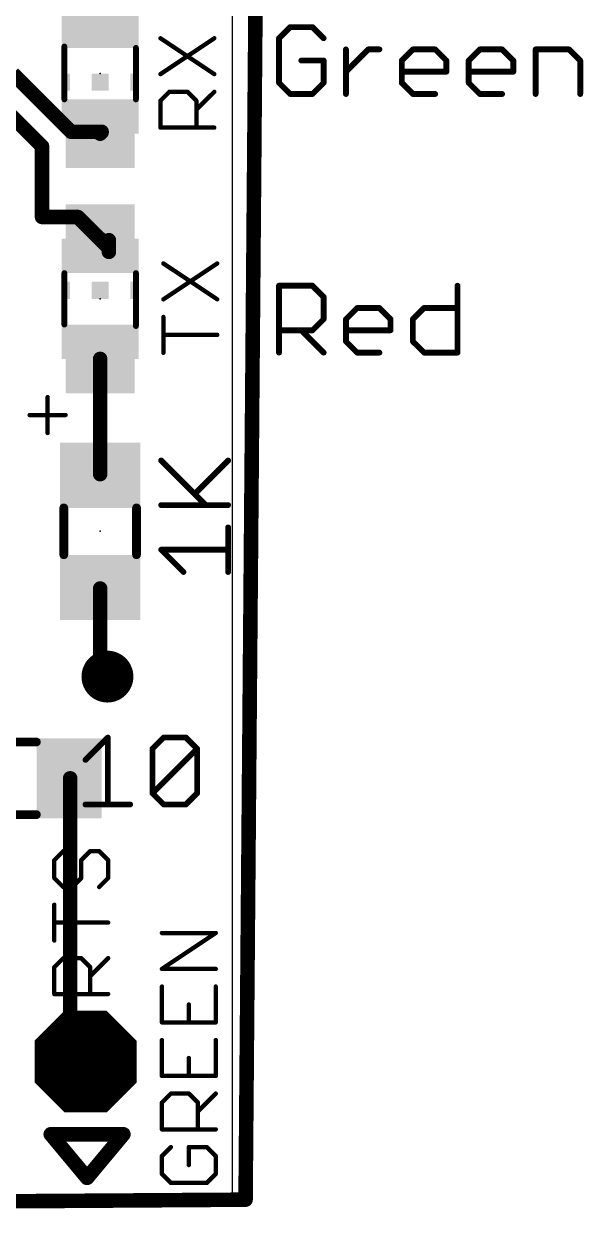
# Model space of a CAD drawing. Extents: x -0.7 to 23.9, y -0.3 to 32.1.
# Drawn here: x 14.14 to 23.91, y -0.25 to 20.56 of the extents above; entities that cross this region are included whole.
import ezdxf

# ---------------------------------------------------------------- set-up
doc = ezdxf.new("R2010")
doc.units = 0
for name, color, linetype in [('1', 12, 'CONTINUOUS'), ('17', 110, 'CONTINUOUS'), ('18', 110, 'CONTINUOUS'), ('20', 53, 'CONTINUOUS'), ('21', 253, 'CONTINUOUS'), ('23', 53, 'CONTINUOUS'), ('25', 253, 'CONTINUOUS'), ('27', 253, 'CONTINUOUS'), ('51', 253, 'CONTINUOUS')]:
    doc.layers.add(name, color=color, linetype=linetype)

# ---------------------------------------------------------------- blocks, each defined once
blk = doc.blocks.new('RECT')
blk.add_solid([(-0.5, -0.5), (0.5, -0.5), (-0.5, 0.5), (0.5, 0.5)])
blk = doc.blocks.new('OCTAGONP')
at = {"const_width": 0.5}
blk.add_lwpolyline([(-0.25, -0.1036), (-0.25, 0.1036), (-0.1036, 0.25), (0.1036, 0.25), (0.25, 0.1036), (0.25, -0.1036), (0.1036, -0.25), (-0.1036, -0.25), (-0.25, -0.1036), (-0.25, 0.1036)], dxfattribs=at)
blk = doc.blocks.new('ROUNDV')
at = {"const_width": 0.5}
blk.add_lwpolyline([(0, -0.25, 1), (0, 0.25, 1), (0, -0.25)], format="xyb", dxfattribs=at)

msp = doc.modelspace()

# ---------------------------------------------------------------- linework, layer by layer
at = {"layer": '1', "const_width": 0.254}
for points in [[(18.0086, 0), (18.2626, 30.607)], [(13.9446, 19.685), (14.9606, 18.669)], [(13.6906, 19.177), (14.4526, 18.415)], [(14.9606, 18.669), (15.494, 18.669)], [(15.494, 18.6604), (15.4686, 18.635)], [(15.494, 18.669), (15.494, 18.6604)], [(14.4526, 18.415), (14.4526, 17.179)], [(14.4526, 17.179), (15.079, 17.179)], [(15.079, 17.179), (15.621, 16.637)], [(15.4686, 16.7894), (15.4686, 16.798)], [(15.621, 16.637), (15.4686, 16.7894)], [(15.621, 16.637), (15.621, 16.7726)], [(15.621, 16.637), (15.621, 16.5694)], [(15.4686, 12.684), (15.4686, 14.698)], [(15.4686, 9.2964), (15.4686, 10.684)], [(15.621, 9.144), (15.4686, 9.2964)], [(15.5956, 9.144), (15.621, 9.144)], [(14.9446, 2.683), (14.9446, 7.366)], [(15.2146, 2.413), (14.9446, 2.683)], [(-0.5334, -0.127), (18.0086, 0)]]:
    msp.add_lwpolyline(points, dxfattribs=at)
at = {"layer": '1', "const_width": 0.127}
for points in [[(14.9606, 18.7325, 1), (14.9606, 18.6055)], [(14.9157, 18.6241, 1), (15.0055, 18.7139)], [(15.4237, 18.6799, 1), (15.5135, 18.5901)], [(15.5575, 18.669, 1), (15.4305, 18.669)], [(15.5389, 18.6155, 1), (15.4491, 18.7053)], [(15.494, 18.6055, 1), (15.494, 18.7325)], [(14.5161, 18.415, 1), (14.3891, 18.415)], [(14.4077, 18.3701, 1), (14.4975, 18.4599)], [(15.4305, 18.6604, 1), (15.5575, 18.6604)], [(14.4526, 17.2425, 1), (14.4526, 17.1155)], [(15.1239, 17.2239, 1), (15.0341, 17.1341)], [(15.079, 17.1155, 1), (15.079, 17.2425)], [(14.3891, 17.179, 1), (14.5161, 17.179)], [(15.5321, 16.798, 1), (15.4051, 16.798)], [(15.5135, 16.8343, 1), (15.4237, 16.7445)], [(15.6845, 16.7726, 1), (15.5575, 16.7726)], [(15.4051, 16.7894, 1), (15.5321, 16.7894)], [(15.6845, 16.637, 1), (15.5575, 16.637)], [(15.5575, 16.637, 1), (15.6845, 16.637)], [(15.5761, 16.5921, 1), (15.6659, 16.6819)], [(15.5761, 16.5921, 1), (15.6659, 16.6819)], [(15.5575, 16.5694, 1), (15.6845, 16.5694)], [(15.5321, 14.698, 1), (15.4051, 14.698)], [(15.4051, 12.684, 1), (15.5321, 12.684)], [(15.5321, 10.684, 1), (15.4051, 10.684)], [(15.5135, 9.3413, 1), (15.4237, 9.2515)], [(15.4051, 9.2964, 1), (15.5321, 9.2964)], [(15.5956, 9.2075, 1), (15.5956, 9.0805)], [(15.5761, 9.0991, 1), (15.6659, 9.1889)], [(15.621, 9.0805, 1), (15.621, 9.2075)], [(15.0081, 7.366, 1), (14.8811, 7.366)], [(14.9895, 2.7279, 1), (14.8997, 2.6381)], [(14.8811, 2.683, 1), (15.0081, 2.683)], [(15.1697, 2.3681, 1), (15.2595, 2.4579)], [(17.9451, 0.0005, 1), (18.0721, -0.0005)], [(18.009, -0.0635, 1), (18.0082, 0.0635)]]:
    msp.add_lwpolyline(points, format="xyb", dxfattribs=at)
at = {"layer": '20'}
for p, q in [((17.78, 0), (17.78, 30.48)), ((0, 0), (17.78, 0))]:
    msp.add_line(p, q, dxfattribs=at)
at = {"layer": '21'}
for points, const_width in [([(14.5502, 14.0299), (14.5502, 13.4029)], 0.0762), ([(14.2367, 13.7164), (14.8638, 13.7164)], 0.0762), ([(14.8245, 6.0922), (14.6677, 5.9354)], 0.0762), ([(15.138, 5.9354), (15.2948, 6.0922)], 0.0762), ([(15.2948, 6.0922), (15.4515, 6.0922)], 0.0762), ([(15.4515, 6.0922), (15.6083, 5.9354)], 0.0762), ([(14.6677, 5.9354), (14.6677, 5.6219)], 0.0762), ([(15.138, 5.6219), (15.138, 5.9354)], 0.0762), ([(15.6083, 5.9354), (15.6083, 5.6219)], 0.0762), ([(14.6677, 5.6219), (14.8245, 5.4651)], 0.0762), ([(14.9812, 5.4651), (15.138, 5.6219)], 0.0762), ([(15.6083, 5.6219), (15.4515, 5.4651)], 0.0762), ([(14.8245, 5.4651), (14.9812, 5.4651)], 0.0762), ([(14.6677, 4.5296), (14.6677, 5.1567)], 0.0762), ([(15.6083, 4.8432), (14.6677, 4.8432)], 0.0762), ([(16.5473, 4.0342), (17.4879, 4.6612)], 0.0762), ([(17.4879, 4.6612), (16.5473, 4.6612)], 0.0762), ([(14.6677, 4.0644), (14.8245, 4.2212)], 0.0762), ([(14.8245, 4.2212), (15.138, 4.2212)], 0.0762), ([(15.138, 4.2212), (15.2948, 4.0644)], 0.0762), ([(15.2948, 3.9076), (15.6083, 4.2212)], 0.0762), ([(14.6677, 3.5941), (14.6677, 4.0644)], 0.0762), ([(15.2948, 4.0644), (15.2948, 3.5941)], 0.0762), ([(17.4879, 4.0342), (16.5473, 4.0342)], 0.0762), ([(16.5473, 3.7257), (16.5473, 3.0987)], 0.0762), ([(17.4879, 3.0987), (17.4879, 3.7257)], 0.0762), ([(15.6083, 3.5941), (14.6677, 3.5941)], 0.0762), ([(17.0176, 3.0987), (17.0176, 3.4122)], 0.0762), ([(16.5473, 3.0987), (17.4879, 3.0987)], 0.0762), ([(16.5473, 2.7902), (16.5473, 2.1631)], 0.0762), ([(17.4879, 2.1631), (17.4879, 2.7902)], 0.0762), ([(17.0176, 2.1631), (17.0176, 2.4767)], 0.0762), ([(16.5473, 2.1631), (17.4879, 2.1631)], 0.0762), ([(16.5473, 1.6979), (16.7041, 1.8547)], 0.0762), ([(16.7041, 1.8547), (17.0176, 1.8547)], 0.0762), ([(17.0176, 1.8547), (17.1744, 1.6979)], 0.0762), ([(17.1744, 1.5412), (17.4879, 1.8547)], 0.0762), ([(16.5473, 1.2276), (16.5473, 1.6979)], 0.0762), ([(17.1744, 1.6979), (17.1744, 1.2276)], 0.0762), ([(15.24, 0.381), (14.605, 1.143)], 0.254), ([(14.605, 1.143), (15.875, 1.143)], 0.254), ([(15.875, 1.143), (15.24, 0.381)], 0.254), ([(17.4879, 1.2276), (16.5473, 1.2276)], 0.0762), ([(16.7041, 0.9192), (16.5473, 0.7624)], 0.0762), ([(17.3311, 0.9192), (17.0176, 0.9192)], 0.0762), ([(17.0176, 0.9192), (17.0176, 0.6056)], 0.0762), ([(17.4879, 0.7624), (17.3311, 0.9192)], 0.0762), ([(16.5473, 0.7624), (16.5473, 0.4489)], 0.0762), ([(17.4879, 0.4489), (17.4879, 0.7624)], 0.0762), ([(16.5473, 0.4489), (16.7041, 0.2921)], 0.0762), ([(17.3311, 0.2921), (17.4879, 0.4489)], 0.0762), ([(16.7041, 0.2921), (17.3311, 0.2921)], 0.0762)]:
    msp.add_lwpolyline(points, dxfattribs=dict(at, const_width=const_width))
for points, const_width in [([(14.5693, 14.0299, 1), (14.5312, 14.0299)], 0.0381), ([(14.2367, 13.7355, 1), (14.2367, 13.6974)], 0.0381), ([(14.8638, 13.6974, 1), (14.8638, 13.7355)], 0.0381), ([(14.5312, 13.4029, 1), (14.5693, 13.4029)], 0.0381), ([(14.8379, 6.0787, 1), (14.811, 6.1057)], 0.0381), ([(15.2948, 6.1113, 1), (15.2948, 6.0732)], 0.0381), ([(15.3082, 6.0787, 1), (15.2813, 6.1057)], 0.0381), ([(15.465, 6.1057, 1), (15.4381, 6.0787)], 0.0381), ([(15.4515, 6.0732, 1), (15.4515, 6.1113)], 0.0381), ([(14.6867, 5.9354, 1), (14.6486, 5.9354)], 0.0381), ([(14.6542, 5.9489, 1), (14.6812, 5.922)], 0.0381), ([(15.157, 5.9354, 1), (15.1189, 5.9354)], 0.0381), ([(15.1245, 5.9489, 1), (15.1515, 5.922)], 0.0381), ([(15.6274, 5.9354, 1), (15.5893, 5.9354)], 0.0381), ([(15.5948, 5.922, 1), (15.6218, 5.9489)], 0.0381), ([(14.6812, 5.6354, 1), (14.6542, 5.6084)], 0.0381), ([(14.6486, 5.6219, 1), (14.6867, 5.6219)], 0.0381), ([(15.1189, 5.6219, 1), (15.157, 5.6219)], 0.0381), ([(15.1515, 5.6084, 1), (15.1245, 5.6354)], 0.0381), ([(15.5893, 5.6219, 1), (15.6274, 5.6219)], 0.0381), ([(15.6218, 5.6084, 1), (15.5948, 5.6354)], 0.0381), ([(14.8245, 5.4842, 1), (14.8245, 5.4461)], 0.0381), ([(14.811, 5.4517, 1), (14.8379, 5.4786)], 0.0381), ([(14.9678, 5.4786, 1), (14.9947, 5.4517)], 0.0381), ([(14.9812, 5.4461, 1), (14.9812, 5.4842)], 0.0381), ([(15.4381, 5.4786, 1), (15.465, 5.4517)], 0.0381), ([(14.6867, 5.1567, 1), (14.6486, 5.1567)], 0.0381), ([(14.6677, 4.8622, 1), (14.6677, 4.8241)], 0.0381), ([(15.6083, 4.8241, 1), (15.6083, 4.8622)], 0.0381), ([(16.5473, 4.6803, 1), (16.5473, 4.6422)], 0.0381), ([(17.4985, 4.6454, 1), (17.4773, 4.6771)], 0.0381), ([(17.4879, 4.6422, 1), (17.4879, 4.6803)], 0.0381), ([(14.6486, 4.5296, 1), (14.6867, 4.5296)], 0.0381), ([(14.8245, 4.2402, 1), (14.8245, 4.2021)], 0.0381), ([(14.8379, 4.2077, 1), (14.811, 4.2346)], 0.0381), ([(15.1515, 4.2346, 1), (15.1245, 4.2077)], 0.0381), ([(15.138, 4.2021, 1), (15.138, 4.2402)], 0.0381), ([(15.6218, 4.2077, 1), (15.5948, 4.2346)], 0.0381), ([(14.6867, 4.0644, 1), (14.6486, 4.0644)], 0.0381), ([(14.6542, 4.0779, 1), (14.6812, 4.0509)], 0.0381), ([(15.3138, 4.0644, 1), (15.2757, 4.0644)], 0.0381), ([(15.2813, 4.0509, 1), (15.3082, 4.0779)], 0.0381), ([(16.5473, 4.0532, 1), (16.5473, 4.0151)], 0.0381), ([(16.5367, 4.05, 1), (16.5579, 4.0183)], 0.0381), ([(17.4879, 4.0151, 1), (17.4879, 4.0532)], 0.0381), ([(15.2813, 3.9211, 1), (15.3082, 3.8942)], 0.0381), ([(16.5663, 3.7257, 1), (16.5282, 3.7257)], 0.0381), ([(17.5069, 3.7257, 1), (17.4688, 3.7257)], 0.0381), ([(14.6677, 3.6132, 1), (14.6677, 3.5751)], 0.0381), ([(14.6486, 3.5941, 1), (14.6867, 3.5941)], 0.0381), ([(15.2757, 3.5941, 1), (15.3138, 3.5941)], 0.0381), ([(15.6083, 3.5751, 1), (15.6083, 3.6132)], 0.0381), ([(17.0367, 3.4122, 1), (16.9986, 3.4122)], 0.0381), ([(16.5473, 3.1177, 1), (16.5473, 3.0796)], 0.0381), ([(17.4879, 3.0796, 1), (17.4879, 3.1177)], 0.0381), ([(16.5282, 3.0987, 1), (16.5663, 3.0987)], 0.0381), ([(16.9986, 3.0987, 1), (17.0367, 3.0987)], 0.0381), ([(17.4688, 3.0987, 1), (17.5069, 3.0987)], 0.0381), ([(16.5663, 2.7902, 1), (16.5282, 2.7902)], 0.0381), ([(17.5069, 2.7902, 1), (17.4688, 2.7902)], 0.0381), ([(17.0367, 2.4767, 1), (16.9986, 2.4767)], 0.0381), ([(16.5282, 2.1631, 1), (16.5663, 2.1631)], 0.0381), ([(16.5473, 2.1822, 1), (16.5473, 2.1441)], 0.0381), ([(16.9986, 2.1631, 1), (17.0367, 2.1631)], 0.0381), ([(17.4688, 2.1631, 1), (17.5069, 2.1631)], 0.0381), ([(17.4879, 2.1441, 1), (17.4879, 2.1822)], 0.0381), ([(16.7041, 1.8737, 1), (16.7041, 1.8356)], 0.0381), ([(16.7175, 1.8412, 1), (16.6906, 1.8682)], 0.0381), ([(17.0311, 1.8682, 1), (17.0041, 1.8412)], 0.0381), ([(17.0176, 1.8356, 1), (17.0176, 1.8737)], 0.0381), ([(17.5014, 1.8412, 1), (17.4744, 1.8682)], 0.0381), ([(16.5663, 1.6979, 1), (16.5282, 1.6979)], 0.0381), ([(16.5338, 1.7114, 1), (16.5608, 1.6844)], 0.0381), ([(17.1934, 1.6979, 1), (17.1553, 1.6979)], 0.0381), ([(17.1609, 1.6844, 1), (17.1878, 1.7114)], 0.0381), ([(17.1609, 1.5546, 1), (17.1878, 1.5277)], 0.0381), ([(14.6538, 1.1837, 1), (14.5562, 1.1023)], 0.127), ([(14.605, 1.2065, 1), (14.605, 1.0795)], 0.127), ([(15.9238, 1.1023, 1), (15.8262, 1.1837)], 0.127), ([(15.875, 1.0795, 1), (15.875, 1.2065)], 0.127), ([(16.5473, 1.2467, 1), (16.5473, 1.2086)], 0.0381), ([(17.4879, 1.2086, 1), (17.4879, 1.2467)], 0.0381), ([(16.5282, 1.2276, 1), (16.5663, 1.2276)], 0.0381), ([(17.1553, 1.2276, 1), (17.1934, 1.2276)], 0.0381), ([(16.7175, 0.9057, 1), (16.6906, 0.9326)], 0.0381), ([(17.0176, 0.9382, 1), (17.0176, 0.9001)], 0.0381), ([(17.0367, 0.9192, 1), (16.9986, 0.9192)], 0.0381), ([(17.3446, 0.9326, 1), (17.3177, 0.9057)], 0.0381), ([(17.3311, 0.9001, 1), (17.3311, 0.9382)], 0.0381), ([(16.5663, 0.7624, 1), (16.5282, 0.7624)], 0.0381), ([(16.5338, 0.7759, 1), (16.5608, 0.7489)], 0.0381), ([(16.9986, 0.6056, 1), (17.0367, 0.6056)], 0.0381), ([(17.5069, 0.7624, 1), (17.4688, 0.7624)], 0.0381), ([(17.4744, 0.7489, 1), (17.5014, 0.7759)], 0.0381), ([(15.1912, 0.4217, 1), (15.2888, 0.3403)], 0.127), ([(15.1912, 0.3403, 1), (15.2888, 0.4217)], 0.127), ([(16.5282, 0.4489, 1), (16.5663, 0.4489)], 0.0381), ([(16.5608, 0.4623, 1), (16.5338, 0.4354)], 0.0381), ([(17.4688, 0.4489, 1), (17.5069, 0.4489)], 0.0381), ([(17.5014, 0.4354, 1), (17.4744, 0.4623)], 0.0381), ([(16.7041, 0.3112, 1), (16.7041, 0.2731)], 0.0381), ([(16.6906, 0.2786, 1), (16.7175, 0.3056)], 0.0381), ([(17.3177, 0.3056, 1), (17.3446, 0.2786)], 0.0381), ([(17.3311, 0.2731, 1), (17.3311, 0.3112)], 0.0381)]:
    msp.add_lwpolyline(points, format="xyb", dxfattribs=dict(at, const_width=const_width))
at = {"layer": '23'}
for p in [(15.4686, 19.685), (15.4686, 15.748), (15.4686, 11.684)]:
    msp.add_point(p, dxfattribs=at)
at = {"layer": '25', "const_width": 0.0762}
for points in [[(16.5219, 19.6766), (17.4625, 20.3037)], [(16.5219, 20.3037), (17.4625, 19.6766)], [(16.5219, 19.2114), (16.6787, 19.3681)], [(16.6787, 19.3681), (16.9922, 19.3681)], [(16.9922, 19.3681), (17.149, 19.2114)], [(17.149, 19.0546), (17.4625, 19.3681)], [(16.5219, 18.7411), (16.5219, 19.2114)], [(17.149, 19.2114), (17.149, 18.7411)], [(17.4625, 18.7411), (16.5219, 18.7411)], [(16.5727, 15.7396), (17.5133, 16.3666)], [(16.5727, 16.3666), (17.5133, 15.7396)], [(16.5727, 14.8041), (16.5727, 15.4311)], [(17.5133, 15.1176), (16.5727, 15.1176)]]:
    msp.add_lwpolyline(points, dxfattribs=at)
at = {"layer": '25', "const_width": 0.0381}
for points in [[(16.5325, 20.3195, 1), (16.5113, 20.2878)], [(17.4731, 20.2878, 1), (17.4519, 20.3195)], [(16.5113, 19.6924, 1), (16.5325, 19.6607)], [(17.4519, 19.6607, 1), (17.4731, 19.6924)], [(16.6787, 19.3872, 1), (16.6787, 19.3491)], [(16.6921, 19.3547, 1), (16.6652, 19.3816)], [(17.0057, 19.3816, 1), (16.9787, 19.3547)], [(16.9922, 19.3491, 1), (16.9922, 19.3872)], [(17.476, 19.3547, 1), (17.449, 19.3816)], [(16.5409, 19.2114, 1), (16.5028, 19.2114)], [(16.5084, 19.2248, 1), (16.5354, 19.1979)], [(17.168, 19.2114, 1), (17.1299, 19.2114)], [(17.1355, 19.1979, 1), (17.1624, 19.2248)], [(17.1355, 19.0681, 1), (17.1624, 19.0411)], [(16.5219, 18.7601, 1), (16.5219, 18.722)], [(16.5028, 18.7411, 1), (16.5409, 18.7411)], [(17.1299, 18.7411, 1), (17.168, 18.7411)], [(17.4625, 18.722, 1), (17.4625, 18.7601)], [(16.5833, 16.3825, 1), (16.5621, 16.3508)], [(17.5239, 16.3508, 1), (17.5027, 16.3825)], [(16.5621, 15.7554, 1), (16.5833, 15.7237)], [(17.5027, 15.7237, 1), (17.5239, 15.7554)], [(16.5917, 15.4311, 1), (16.5536, 15.4311)], [(16.5727, 15.1366, 1), (16.5727, 15.0985)], [(17.5133, 15.0985, 1), (17.5133, 15.1366)], [(16.5536, 14.8041, 1), (16.5917, 14.8041)]]:
    msp.add_lwpolyline(points, format="xyb", dxfattribs=at)
at = {"layer": '27', "const_width": 0.1016}
for points in [[(18.7877, 20.4988), (18.5928, 20.3039)], [(19.1775, 20.4988), (18.7877, 20.4988)], [(19.3724, 20.3039), (19.1775, 20.4988)], [(18.5928, 20.3039), (18.5928, 19.5243)], [(19.7622, 19.3294), (19.7622, 20.109)], [(19.7622, 19.7192), (20.152, 20.109)], [(20.152, 20.109), (20.3469, 20.109)], [(20.7367, 19.9141), (20.9316, 20.109)], [(20.9316, 20.109), (21.3214, 20.109)], [(21.3214, 20.109), (21.5163, 19.9141)], [(21.9061, 19.9141), (22.101, 20.109)], [(22.101, 20.109), (22.4908, 20.109)], [(22.4908, 20.109), (22.6857, 19.9141)], [(23.0755, 19.3294), (23.0755, 20.109)], [(23.0755, 20.109), (23.6602, 20.109)], [(23.6602, 20.109), (23.8551, 19.9141)], [(19.3724, 19.9141), (18.9826, 19.9141)], [(19.3724, 19.5243), (19.3724, 19.9141)], [(20.7367, 19.5243), (20.7367, 19.9141)], [(21.5163, 19.7192), (20.7367, 19.7192)], [(21.5163, 19.9141), (21.5163, 19.7192)], [(21.9061, 19.5243), (21.9061, 19.9141)], [(22.6857, 19.7192), (21.9061, 19.7192)], [(22.6857, 19.9141), (22.6857, 19.7192)], [(23.8551, 19.9141), (23.8551, 19.3294)], [(18.5928, 19.5243), (18.7877, 19.3294)], [(19.1775, 19.3294), (19.3724, 19.5243)], [(20.9316, 19.3294), (20.7367, 19.5243)], [(22.101, 19.3294), (21.9061, 19.5243)], [(18.7877, 19.3294), (19.1775, 19.3294)], [(21.3214, 19.3294), (20.9316, 19.3294)], [(22.4908, 19.3294), (22.101, 19.3294)], [(18.5928, 14.8082), (18.5928, 15.9776)], [(18.5928, 15.9776), (19.1775, 15.9776)], [(19.1775, 15.9776), (19.3724, 15.7827)], [(21.7112, 15.9776), (21.7112, 14.8082)], [(19.3724, 15.7827), (19.3724, 15.3929)], [(19.7622, 15.3929), (19.9571, 15.5878)], [(19.9571, 15.5878), (20.3469, 15.5878)], [(20.3469, 15.5878), (20.5418, 15.3929)], [(20.9316, 15.3929), (21.1265, 15.5878)], [(21.1265, 15.5878), (21.7112, 15.5878)], [(19.3724, 15.3929), (19.1775, 15.198)], [(19.7622, 15.0031), (19.7622, 15.3929)], [(20.5418, 15.3929), (20.5418, 15.198)], [(20.9316, 15.0031), (20.9316, 15.3929)], [(19.1775, 15.198), (18.5928, 15.198)], [(18.9826, 15.198), (19.3724, 14.8082)], [(20.5418, 15.198), (19.7622, 15.198)], [(19.9571, 14.8082), (19.7622, 15.0031)], [(21.1265, 14.8082), (20.9316, 15.0031)], [(20.3469, 14.8082), (19.9571, 14.8082)], [(21.7112, 14.8082), (21.1265, 14.8082)], [(17.314, 12.1422), (16.5344, 12.9218)], [(17.1191, 12.3371), (17.7038, 12.9218)], [(16.5344, 12.1422), (17.7038, 12.1422)], [(17.7038, 10.9728), (17.7038, 11.7524)], [(16.9242, 10.9728), (16.5344, 11.3626)], [(16.5344, 11.3626), (17.7038, 11.3626)], [(15.2126, 7.6884), (15.6024, 8.0782)], [(15.6024, 8.0782), (15.6024, 6.9088)], [(16.382, 7.8833), (16.5769, 8.0782)], [(16.5769, 8.0782), (16.9667, 8.0782)], [(16.9667, 8.0782), (17.1616, 7.8833)], [(16.382, 7.1037), (16.382, 7.8833)], [(16.382, 7.1037), (17.1616, 7.8833)], [(17.1616, 7.8833), (17.1616, 7.1037)], [(16.5769, 6.9088), (16.382, 7.1037)], [(17.1616, 7.1037), (16.9667, 6.9088)], [(15.2126, 6.9088), (15.9922, 6.9088)], [(16.9667, 6.9088), (16.5769, 6.9088)]]:
    msp.add_lwpolyline(points, dxfattribs=at)
at = {"layer": '27', "const_width": 0.0508}
for points in [[(18.7877, 20.5242, 1), (18.7877, 20.4734)], [(18.8057, 20.4808, 1), (18.7697, 20.5168)], [(19.1955, 20.5168, 1), (19.1595, 20.4808)], [(19.1775, 20.4734, 1), (19.1775, 20.5242)], [(18.5748, 20.3219, 1), (18.6108, 20.2859)], [(18.6182, 20.3039, 1), (18.5674, 20.3039)], [(19.3544, 20.2859, 1), (19.3904, 20.3219)], [(19.7876, 20.109, 1), (19.7368, 20.109)], [(20.152, 20.1344, 1), (20.152, 20.0836)], [(20.17, 20.091, 1), (20.134, 20.127)], [(20.3469, 20.0836, 1), (20.3469, 20.1344)], [(20.9316, 20.1344, 1), (20.9316, 20.0836)], [(20.9496, 20.091, 1), (20.9136, 20.127)], [(21.3394, 20.127, 1), (21.3034, 20.091)], [(21.3214, 20.0836, 1), (21.3214, 20.1344)], [(22.101, 20.1344, 1), (22.101, 20.0836)], [(22.1189, 20.091, 1), (22.083, 20.127)], [(22.5087, 20.127, 1), (22.4728, 20.091)], [(22.4908, 20.0836, 1), (22.4908, 20.1344)], [(23.1009, 20.109, 1), (23.0501, 20.109)], [(23.0755, 20.1344, 1), (23.0755, 20.0836)], [(23.6781, 20.127, 1), (23.6422, 20.091)], [(23.6602, 20.0836, 1), (23.6602, 20.1344)], [(18.9826, 19.9395, 1), (18.9826, 19.8887)], [(19.3978, 19.9141, 1), (19.347, 19.9141)], [(19.3724, 19.8887, 1), (19.3724, 19.9395)], [(20.7187, 19.9321, 1), (20.7547, 19.8961)], [(20.7621, 19.9141, 1), (20.7113, 19.9141)], [(20.7367, 19.7446, 1), (20.7367, 19.6938)], [(21.5417, 19.9141, 1), (21.4909, 19.9141)], [(21.4983, 19.8961, 1), (21.5343, 19.9321)], [(21.5163, 19.6938, 1), (21.5163, 19.7446)], [(21.8881, 19.9321, 1), (21.9241, 19.8961)], [(21.9315, 19.9141, 1), (21.8807, 19.9141)], [(21.9061, 19.7446, 1), (21.9061, 19.6938)], [(22.7111, 19.9141, 1), (22.6603, 19.9141)], [(22.6677, 19.8961, 1), (22.7036, 19.9321)], [(22.6857, 19.6938, 1), (22.6857, 19.7446)], [(23.8805, 19.9141, 1), (23.8297, 19.9141)], [(23.8371, 19.8961, 1), (23.873, 19.9321)], [(18.6108, 19.5423, 1), (18.5748, 19.5063)], [(19.3904, 19.5063, 1), (19.3544, 19.5423)], [(19.7442, 19.7372, 1), (19.7802, 19.7012)], [(20.7547, 19.5423, 1), (20.7187, 19.5063)], [(21.4909, 19.7192, 1), (21.5417, 19.7192)], [(21.9241, 19.5423, 1), (21.8881, 19.5063)], [(22.6603, 19.7192, 1), (22.7111, 19.7192)], [(18.5674, 19.5243, 1), (18.6182, 19.5243)], [(18.7877, 19.3548, 1), (18.7877, 19.304)], [(18.7697, 19.3114, 1), (18.8057, 19.3474)], [(19.1595, 19.3474, 1), (19.1955, 19.3114)], [(19.1775, 19.304, 1), (19.1775, 19.3548)], [(19.347, 19.5243, 1), (19.3978, 19.5243)], [(19.7368, 19.3294, 1), (19.7876, 19.3294)], [(20.7113, 19.5243, 1), (20.7621, 19.5243)], [(20.9316, 19.3548, 1), (20.9316, 19.304)], [(20.9136, 19.3114, 1), (20.9496, 19.3474)], [(21.3214, 19.304, 1), (21.3214, 19.3548)], [(21.8807, 19.5243, 1), (21.9315, 19.5243)], [(22.101, 19.3548, 1), (22.101, 19.304)], [(22.083, 19.3114, 1), (22.1189, 19.3474)], [(22.4908, 19.304, 1), (22.4908, 19.3548)], [(23.0501, 19.3294, 1), (23.1009, 19.3294)], [(23.8297, 19.3294, 1), (23.8805, 19.3294)], [(18.6182, 15.9776, 1), (18.5674, 15.9776)], [(18.5928, 16.003, 1), (18.5928, 15.9522)], [(19.1955, 15.9956, 1), (19.1595, 15.9596)], [(19.1775, 15.9522, 1), (19.1775, 16.003)], [(21.7366, 15.9776, 1), (21.6858, 15.9776)], [(19.3978, 15.7827, 1), (19.347, 15.7827)], [(19.3544, 15.7647, 1), (19.3904, 15.8007)], [(19.9571, 15.6132, 1), (19.9571, 15.5624)], [(19.9751, 15.5698, 1), (19.9391, 15.6058)], [(20.3649, 15.6058, 1), (20.3289, 15.5698)], [(20.3469, 15.5624, 1), (20.3469, 15.6132)], [(21.1265, 15.6132, 1), (21.1265, 15.5624)], [(21.1445, 15.5698, 1), (21.1085, 15.6058)], [(21.7112, 15.5624, 1), (21.7112, 15.6132)], [(19.347, 15.3929, 1), (19.3978, 15.3929)], [(19.3904, 15.3749, 1), (19.3544, 15.4109)], [(19.7442, 15.4109, 1), (19.7802, 15.3749)], [(19.7876, 15.3929, 1), (19.7368, 15.3929)], [(20.5672, 15.3929, 1), (20.5164, 15.3929)], [(20.5238, 15.3749, 1), (20.5598, 15.4109)], [(20.9136, 15.4109, 1), (20.9496, 15.3749)], [(20.957, 15.3929, 1), (20.9062, 15.3929)], [(18.5928, 15.2234, 1), (18.5928, 15.1726)], [(19.0006, 15.216, 1), (18.9646, 15.18)], [(19.1595, 15.216, 1), (19.1955, 15.18)], [(19.1775, 15.1726, 1), (19.1775, 15.2234)], [(19.7622, 15.2234, 1), (19.7622, 15.1726)], [(20.5164, 15.198, 1), (20.5672, 15.198)], [(20.5418, 15.1726, 1), (20.5418, 15.2234)], [(19.7802, 15.0211, 1), (19.7442, 14.9851)], [(19.7368, 15.0031, 1), (19.7876, 15.0031)], [(20.9496, 15.0211, 1), (20.9136, 14.9851)], [(20.9062, 15.0031, 1), (20.957, 15.0031)], [(18.5674, 14.8082, 1), (18.6182, 14.8082)], [(19.3544, 14.7902, 1), (19.3904, 14.8262)], [(19.9571, 14.8336, 1), (19.9571, 14.7828)], [(19.9391, 14.7902, 1), (19.9751, 14.8262)], [(20.3469, 14.7828, 1), (20.3469, 14.8336)], [(21.1265, 14.8336, 1), (21.1265, 14.7828)], [(21.1085, 14.7902, 1), (21.1445, 14.8262)], [(21.6858, 14.8082, 1), (21.7366, 14.8082)], [(21.7112, 14.7828, 1), (21.7112, 14.8336)], [(16.5524, 12.9398, 1), (16.5164, 12.9038)], [(17.7218, 12.9038, 1), (17.6858, 12.9398)], [(17.1011, 12.3551, 1), (17.1371, 12.3191)], [(16.5344, 12.1676, 1), (16.5344, 12.1168)], [(17.296, 12.1242, 1), (17.332, 12.1602)], [(17.7038, 12.1168, 1), (17.7038, 12.1676)], [(17.7292, 11.7524, 1), (17.6784, 11.7524)], [(16.5524, 11.3806, 1), (16.5164, 11.3446)], [(16.5344, 11.388, 1), (16.5344, 11.3372)], [(17.7038, 11.3372, 1), (17.7038, 11.388)], [(16.9062, 10.9548, 1), (16.9422, 10.9908)], [(17.6784, 10.9728, 1), (17.7292, 10.9728)], [(15.6278, 8.0782, 1), (15.577, 8.0782)], [(15.6204, 8.0602, 1), (15.5844, 8.0962)], [(16.5769, 8.1036, 1), (16.5769, 8.0528)], [(16.5949, 8.0602, 1), (16.5589, 8.0962)], [(16.9847, 8.0962, 1), (16.9487, 8.0602)], [(16.9667, 8.0528, 1), (16.9667, 8.1036)], [(16.364, 7.9013, 1), (16.4, 7.8653)], [(16.4074, 7.8833, 1), (16.3566, 7.8833)], [(17.187, 7.8833, 1), (17.1362, 7.8833)], [(17.1796, 7.8653, 1), (17.1436, 7.9013)], [(17.1436, 7.8653, 1), (17.1796, 7.9013)], [(15.1946, 7.7064, 1), (15.2306, 7.6704)], [(16.4, 7.1217, 1), (16.364, 7.0857)], [(16.364, 7.1217, 1), (16.4, 7.0857)], [(16.3566, 7.1037, 1), (16.4074, 7.1037)], [(17.1362, 7.1037, 1), (17.187, 7.1037)], [(17.1796, 7.0857, 1), (17.1436, 7.1217)], [(15.2126, 6.9342, 1), (15.2126, 6.8834)], [(15.577, 6.9088, 1), (15.6278, 6.9088)], [(15.9922, 6.8834, 1), (15.9922, 6.9342)], [(16.5769, 6.9342, 1), (16.5769, 6.8834)], [(16.5589, 6.8908, 1), (16.5949, 6.9268)], [(16.9487, 6.9268, 1), (16.9847, 6.8908)], [(16.9667, 6.8834, 1), (16.9667, 6.9342)]]:
    msp.add_lwpolyline(points, format="xyb", dxfattribs=at)
at = {"layer": '51'}
for points, const_width in [([(14.8436, 19.235), (14.8436, 20.16)], 0.1016), ([(16.0936, 19.235), (16.0936, 20.135)], 0.1016), ([(14.8436, 16.198), (14.8436, 15.298)], 0.1016), ([(16.0936, 16.198), (16.0936, 15.273)], 0.1016), ([(14.8336, 11.274), (14.8336, 12.094)], 0.1524), ([(16.1036, 11.274), (16.1036, 12.094)], 0.1524), ([(14.3546, 8.001), (13.5346, 8.001)], 0.1524), ([(14.3546, 6.731), (13.5346, 6.731)], 0.1524)]:
    msp.add_lwpolyline(points, dxfattribs=dict(at, const_width=const_width))
for points, const_width in [([(14.869, 20.16, 1), (14.8182, 20.16)], 0.0508), ([(16.119, 20.135, 1), (16.0682, 20.135)], 0.0508), ([(14.8182, 19.235, 1), (14.869, 19.235)], 0.0508), ([(16.0682, 19.235, 1), (16.119, 19.235)], 0.0508), ([(14.869, 16.198, 1), (14.8182, 16.198)], 0.0508), ([(16.119, 16.198, 1), (16.0682, 16.198)], 0.0508), ([(14.8182, 15.298, 1), (14.869, 15.298)], 0.0508), ([(16.0682, 15.273, 1), (16.119, 15.273)], 0.0508), ([(14.8717, 12.094, 1), (14.7955, 12.094)], 0.0762), ([(16.1417, 12.094, 1), (16.0655, 12.094)], 0.0762), ([(14.7955, 11.274, 1), (14.8717, 11.274)], 0.0762), ([(16.0655, 11.274, 1), (16.1417, 11.274)], 0.0762), ([(14.3546, 7.9629, 1), (14.3546, 8.0391)], 0.0762), ([(14.3546, 6.6929, 1), (14.3546, 6.7691)], 0.0762)]:
    msp.add_lwpolyline(points, format="xyb", dxfattribs=dict(at, const_width=const_width))

# ---------------------------------------------------------------- block references
at = {"layer": '1'}
for p, xscale, yscale, rotation in [((15.4686, 20.735), 1.2, 1.2, 180), ((15.4686, 18.635), 1.2, 1.2, 180), ((15.4686, 12.684), 1.1, 1.4, 90), ((15.4686, 10.684), 1.1, 1.4, 90), ((14.9446, 7.366), 1.1, 1.4, 180)]:
    msp.add_blockref('RECT', p, dxfattribs=dict(at, xscale=xscale, yscale=yscale, rotation=rotation))
at = {"layer": '1', "xscale": 1.2, "yscale": 1.2}
for p in [(15.4686, 16.798), (15.4686, 14.698)]:
    msp.add_blockref('RECT', p, dxfattribs=at)
at = {"layer": '17', "xscale": 1.778, "yscale": 1.778, "rotation": 90}
msp.add_blockref('OCTAGONP', (15.2146, 2.413), dxfattribs=at)
at = {"layer": '18', "xscale": 0.9064, "yscale": 0.9064}
msp.add_blockref('ROUNDV', (15.5956, 9.144), dxfattribs=at)
msp.add_blockref('ROUNDV', (15.5956, 9.144), dxfattribs=at)
at = {"layer": '21'}
for p, xscale, yscale, rotation in [((14.8686, 19.535), 0.15, 0.3, 180), ((15.4686, 19.535), 0.3, 0.3, 180), ((16.0686, 19.535), 0.15, 0.3, 180), ((15.4671, 12.4154), 0.65, 1.4, 90), ((15.4671, 10.9422), 0.65, 1.4, 90), ((14.6864, 7.3645), 0.65, 1.4, 180)]:
    msp.add_blockref('RECT', p, dxfattribs=dict(at, xscale=xscale, yscale=yscale, rotation=rotation))
at = {"layer": '21', "yscale": 0.3}
for p, xscale in [((14.8686, 15.898), 0.15), ((15.4686, 15.898), 0.3), ((16.0686, 15.898), 0.15)]:
    msp.add_blockref('RECT', p, dxfattribs=dict(at, xscale=xscale))
at = {"layer": '51', "xscale": 1.35, "yscale": 0.6, "rotation": 180}
for p in [(15.4686, 20.435), (15.4686, 18.935)]:
    msp.add_blockref('RECT', p, dxfattribs=at)
at = {"layer": '51'}
for p, xscale, yscale in [((15.4686, 16.498), 1.35, 0.6), ((15.4686, 14.998), 1.35, 0.6), ((15.2146, 2.413), 0.508, 0.508)]:
    msp.add_blockref('RECT', p, dxfattribs=dict(at, xscale=xscale, yscale=yscale))

doc.saveas('drawing.dxf')
